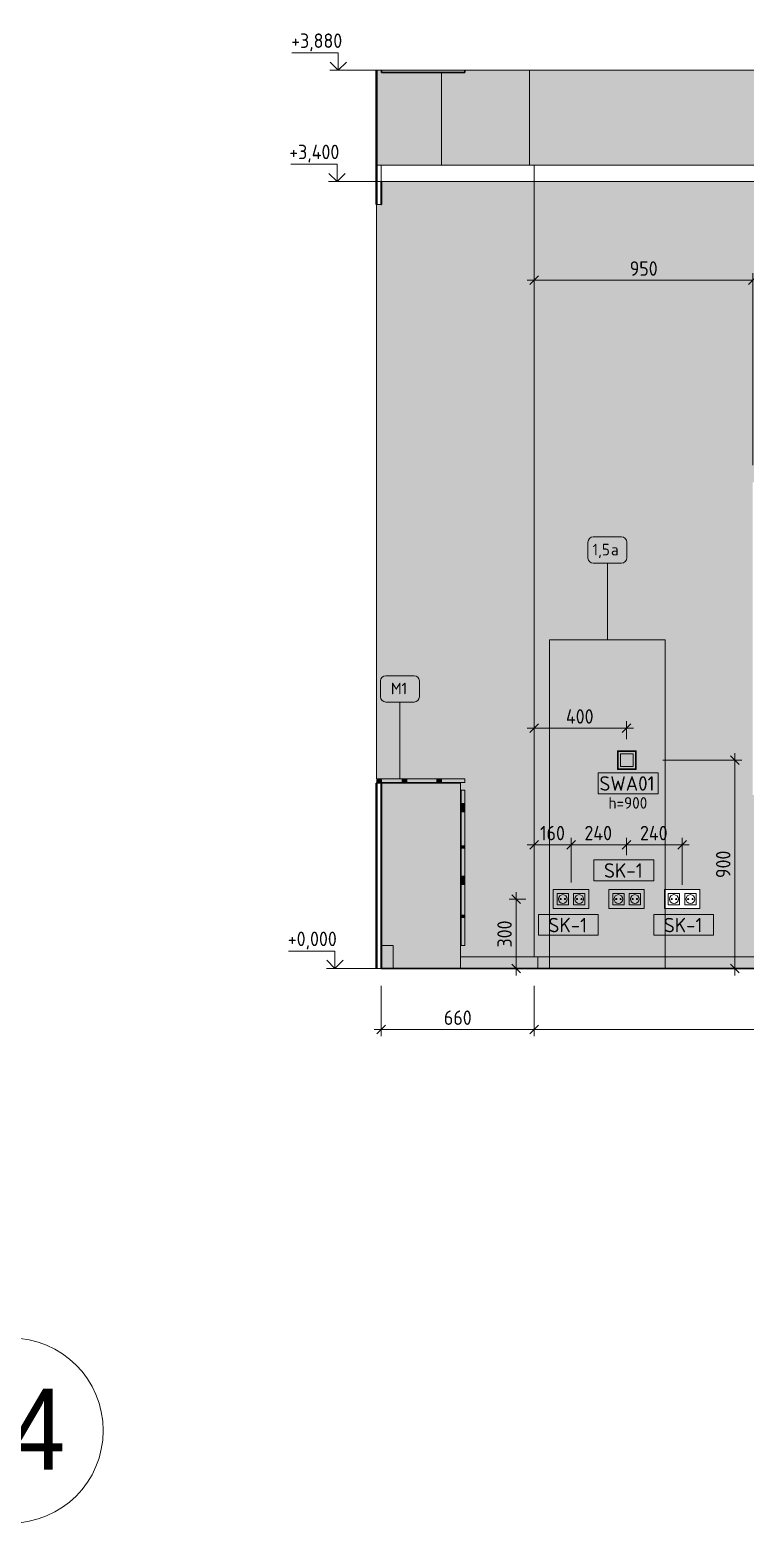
# Model space of a CAD drawing. Header units: millimetres. Extents: x 855 to 56329, y -2396 to 17803.
# Drawn here: x 19005 to 22095, y -2396 to 4055 of the extents above; entities that cross this region are included whole.
import ezdxf

# ---------------------------------------------------------------- set-up
doc = ezdxf.new("R2010")
doc.units = ezdxf.units.MM
for name, color, linetype, lineweight in [('A-ANNO-DIMS', 7, 'Continuous', 9), ('A-ANNO-DIMS-25', 7, 'Continuous', 9), ('A-CLNG', 7, 'Continuous', 9), ('A-FLOR', 7, 'Continuous', 9), ('A-GENM', 7, 'Continuous', 9), ('A-WALL-PATT', 7, 'Continuous', 9), ('E-ELEC-EQPM', 7, 'Continuous', 9), ('E-ELEC-FIXT-IDEN', 7, 'Continuous', 9), ('G-ANNO-DIMS', 7, 'Continuous', 9), ('G-ANNO-DIMS-1', 7, 'Continuous', 20), ('I-FURN-IDEN', 7, 'Continuous', 9), ('I-WALL', 7, 'Continuous', 9), ('S-COLS', 7, 'Continuous', 9), ('Знаки', 7, 'Continuous', 9), ('Знаки-1', 7, 'Continuous', 18), ('Марки для знаков', 7, 'Continuous', 9), ('Оси', 7, 'Continuous', 9), ('Оси-1', 7, 'Continuous', 20), ('Электрические приборы', 7, 'Continuous', 9)]:
    doc.layers.add(name, color=color, linetype=linetype, lineweight=lineweight)
for name, color, linetype, lineweight, true_color in [('A-CLNG-1', 7, 'Continuous', 9, 0x787878), ('A-CLNG-FNSH-1', 7, 'Continuous', 30, 0x3c3c3c), ('A-FLOR-FNSH-1', 7, 'Continuous', 30, 0x3c3c3c), ('A-WALL-4', 7, 'Continuous', 40, 0x3c3c3c), ('A-WALL-FNSH-3', 7, 'Continuous', 30, 0x3c3c3c), ('I-FURN-4', 7, 'Continuous', 9, 0xc0c0c0), ('I-FURN-6', 7, 'Continuous', 9, 0xacacac), ('I-WALL-1', 7, 'Continuous', 9, 0x787878), ('Розетки', 7, 'Continuous', 9, 0xff1e23)]:
    doc.layers.add(name, color=color, linetype=linetype, lineweight=lineweight, true_color=true_color)
doc.layers.add('I-FURN-3', color=7, linetype='Continuous', lineweight=9, true_color=0xfbfbfb, transparency=0.7)
doc.layers.add('I-FURN-5', color=7, linetype='Continuous', lineweight=9, true_color=0x7f7f7f, transparency=0.7)
doc.styles.add('Arial', font='arial.ttf', dxfattribs={"width": 0.9, "height": 350})
doc.styles.add('GOST Common_6', font='GOST_Common.ttf', dxfattribs={"height": 62.5})
doc.styles.add('GOST Common_7', font='GOST_Common.ttf', dxfattribs={"height": 50})
doc.styles.add('ISOCPEUR_2', font='isocpeur.ttf', dxfattribs={"width": 0.9, "height": 62.5})
doc.dimstyles.new('ISO-2_5_0_9К_БОЛЬШОЙ_1', dxfattribs={"dimscale": 304.8, "dimtxt": 62.248823, "dimasz": 0.123031, "dimexe": 0.098425, "dimexo": 0.246063, "dimgap": 0, "dimtad": 1, "dimdec": 0, "dimrnd": 10, "dimzin": 0, "dimdsep": 46, "dimtxsty": 'ISOCPEUR_2', "dimblk1": 'OBLIQUE', "dimblk2": 'OBLIQUE', "dimsah": 1, "dimcen": 0.09, "dimdle": 0.098425, "dimazin": 0, "dimtfac": 1, "dimtdec": 4, "dimtix": 1, "dimtmove": 0, "dimatfit": 3, "dimfxl": 1, "dimtvp": 1, "dimtolj": 1, "dimtzin": 0, "dimarcsym": 2})
pattern_1 = [(45, (25264.867, 0), (-14.25598, 14.25598), []), (45, (25279.124, 0), (-14.25598, 14.25598), [25.202, -5.04, 0.8382, -4.202])]

# ---------------------------------------------------------------- blocks, each defined once
blk = doc.blocks.new('BSC_Колонна _Прямоугольная - 500х500-V18-Развертка 1_11-1')
at = {"layer": 'S-COLS'}
h = blk.add_hatch(color=256, dxfattribs=at)
h.paths.add_polyline_path([(140, -0.1), (140, 0), (120, -0.1)])
h.paths.add_polyline_path([(120, 800), (120, 804), (119.5, 804), (119.5, 800)])
h.paths.add_polyline_path([(120, 820), (120, 3300), (119.5, 3300), (119.5, 820)])
h.paths.add_polyline_path([(120, 3470), (400, 3470), (400, 3870), (141, 3870), (141, 3880), (120, 3880), (120, 3637.9)])
blk.add_line((400, 3470), (400, 3870), dxfattribs=at)
blk = doc.blocks.new('Роз - p220-25282436-Развертка 1_11-1')
at = {"layer": 'Розетки'}
for p, q in [((1140, 324.5), (1189, 324.5)), ((1140, 275.5), (1140, 324.5)), ((1189, 324.5), (1189, 275.5)), ((1189, 275.5), (1140, 275.5))]:
    blk.add_line(p, q, dxfattribs=at)
for centre, radius, start, end in [((1164.5, 300), 19, 0, 180), ((1164.5, 300), 19, 180, 360), ((1155, 300), 2.5, 165, 180), ((1155, 300), 2.5, 180, 0), ((1155, 300), 2.5, 135, 165), ((1155, 300), 2.5, 90, 135), ((1155, 300), 2.5, 75, 90), ((1155, 300), 2.5, 60, 75), ((1155, 300), 2.5, 45, 60), ((1155, 300), 2.5, 0, 45), ((1174, 300), 2.5, 0, 180), ((1174, 300), 2.5, 180, 0)]:
    blk.add_arc(centre, radius, start, end, dxfattribs=at)
blk = doc.blocks.new('Роз - p220-V20-Развертка 1_11-1')
at = {"layer": 'Розетки'}
for p, q in [((1211, 324.5), (1260, 324.5)), ((1211, 275.5), (1211, 324.5)), ((1260, 324.5), (1260, 275.5)), ((1260, 275.5), (1211, 275.5))]:
    blk.add_line(p, q, dxfattribs=at)
for centre, radius, start, end in [((1235.5, 300), 19, 0, 180), ((1235.5, 300), 19, 180, 360), ((1226, 300), 2.5, 0, 180), ((1226, 300), 2.5, 180, 0), ((1245, 300), 2.5, 0, 180), ((1245, 300), 2.5, 180, 0)]:
    blk.add_arc(centre, radius, start, end, dxfattribs=at)
blk = doc.blocks.new('Рамки - Рамка х2-25282439-Развертка 1_11-1')
at = {"layer": 'E-ELEC-EQPM'}
for p, q in [((1123.5, 341), (1276.5, 341)), ((1123.5, 259), (1123.5, 341)), ((1140, 324.5), (1140, 275.5)), ((1189, 324.5), (1140, 324.5)), ((1189, 275.5), (1189, 324.5)), ((1211, 324.5), (1211, 275.5)), ((1260, 324.5), (1211, 324.5)), ((1260, 275.5), (1260, 324.5)), ((1276.5, 341), (1276.5, 259)), ((1276.5, 259), (1123.5, 259)), ((1140, 275.5), (1189, 275.5)), ((1211, 275.5), (1260, 275.5))]:
    blk.add_line(p, q, dxfattribs=at)
blk = doc.blocks.new('Роз - p220-V21-Развертка 1_11-1')
at = {"layer": 'Розетки'}
for p, q in [((1380, 324.5), (1429, 324.5)), ((1380, 275.5), (1380, 324.5)), ((1429, 324.5), (1429, 275.5)), ((1429, 275.5), (1380, 275.5))]:
    blk.add_line(p, q, dxfattribs=at)
for centre, radius, start, end in [((1404.5, 300), 19, 0, 180), ((1404.5, 300), 19, 180, 360), ((1395, 300), 2.5, 360, 180), ((1395, 300), 2.5, 180, 0), ((1414, 300), 2.5, 0, 180), ((1414, 300), 2.5, 180, 0)]:
    blk.add_arc(centre, radius, start, end, dxfattribs=at)
blk = doc.blocks.new('Рамки - Рамка х2-V22-Развертка 1_11-1')
at = {"layer": 'E-ELEC-EQPM'}
for p, q in [((1363.5, 341), (1367, 341)), ((1363.5, 259), (1363.5, 341)), ((1367, 341), (1516.5, 341)), ((1380, 324.5), (1380, 275.5)), ((1429, 324.5), (1380, 324.5)), ((1429, 275.5), (1429, 324.5)), ((1451, 324.5), (1451, 275.5)), ((1500, 324.5), (1451, 324.5)), ((1500, 275.5), (1500, 324.5)), ((1516.5, 341), (1516.5, 259)), ((1367, 259), (1363.5, 259)), ((1516.5, 259), (1367, 259)), ((1380, 275.5), (1429, 275.5)), ((1451, 275.5), (1500, 275.5))]:
    blk.add_line(p, q, dxfattribs=at)
blk = doc.blocks.new('Роз - p220-V23-Развертка 1_11-1')
at = {"layer": 'Розетки'}
for p, q in [((900, 324.5), (949, 324.5)), ((900, 275.5), (900, 324.5)), ((949, 324.5), (949, 275.5)), ((949, 275.5), (900, 275.5))]:
    blk.add_line(p, q, dxfattribs=at)
for centre, radius, start, end in [((924.5, 300), 19, 0, 180), ((924.5, 300), 19, 180, 360), ((915, 300), 2.5, 0, 180), ((915, 300), 2.5, 180, 195), ((915, 300), 2.5, 195, 0), ((934, 300), 2.5, 0, 180), ((934, 300), 2.5, 180, 0)]:
    blk.add_arc(centre, radius, start, end, dxfattribs=at)
blk = doc.blocks.new('Шкаф параметрический - 1_5а-25565868-Развертка 1_11-1')
at = {"layer": 'I-FURN-5'}
h = blk.add_hatch(color=256, dxfattribs=at)
h.paths.add_polyline_path([(867, 50), (1367, 50), (1367, 259), (1363.5, 259), (1363.5, 341), (1367, 341), (1367, 1420), (867, 1420), (867, 120.9)])
h.paths.add_polyline_path([(1211, 259), (1123.5, 259), (1123.5, 341), (1276.5, 341), (1276.5, 259), (1244.8, 259)])
h.paths.add_polyline_path([(889.4, 259), (883.5, 259), (883.5, 341), (1036.5, 341), (1036.5, 259), (900, 259)])
h.paths.add_polyline_path([(1245, 297.5), (1246.3, 297.8), (1247.2, 298.7), (1247.5, 300), (1247.2, 301.2), (1246.3, 302.2), (1244.8, 302.5), (1243.8, 302.2), (1242.8, 301.2), (1242.5, 300), (1242.8, 298.7), (1243.8, 297.8), (1244.8, 297.5)])
h.paths.add_polyline_path([(986, 297.5), (987.3, 297.8), (988.2, 298.7), (988.5, 300), (988.2, 301.2), (987.3, 302.2), (986, 302.5), (984.8, 302.2), (983.8, 301.2), (983.5, 300), (983.8, 298.7), (984.8, 297.8), (985.4, 297.6)])
h.paths.add_polyline_path([(1226, 297.5), (1227.3, 297.8), (1228.2, 298.7), (1228.5, 300), (1228.2, 301.2), (1227.3, 302.2), (1226, 302.5), (1224.8, 302.2), (1223.8, 301.2), (1223.5, 300), (1223.8, 298.7), (1224.8, 297.8), (1225.4, 297.6)])
h.paths.add_polyline_path([(1005, 297.5), (1006.3, 297.8), (1007.2, 298.7), (1007.5, 300), (1007.2, 301.2), (1006.3, 302.2), (1005, 302.5), (1003.8, 302.2), (1002.8, 301.2), (1002.5, 300), (1002.8, 298.7), (1003.8, 297.8), (1004.4, 297.6)])
h.paths.add_polyline_path([(1155, 297.5), (1156.3, 297.8), (1157.2, 298.7), (1157.5, 300), (1157.2, 301.2), (1156.3, 302.2), (1155, 302.5), (1153.8, 302.2), (1152.8, 301.2), (1152.5, 300), (1152.8, 298.7), (1153.8, 297.8), (1154.4, 297.6)])
h.paths.add_polyline_path([(1174, 297.5), (1175.3, 297.8), (1176.2, 298.7), (1176.5, 300), (1176.2, 301.2), (1175.3, 302.2), (1174, 302.5), (1172.8, 302.2), (1171.8, 301.2), (1171.5, 300), (1171.8, 298.7), (1172.8, 297.8), (1173.4, 297.6)])
h.paths.add_polyline_path([(915, 297.5), (916.3, 297.8), (917.2, 298.7), (917.5, 300), (917.2, 301.2), (916.3, 302.2), (915, 302.5), (913.8, 302.2), (912.8, 301.2), (912.5, 300), (912.8, 298.7), (913.8, 297.8), (914.4, 297.6)])
h.paths.add_polyline_path([(934, 297.5), (935.3, 297.8), (936.2, 298.7), (936.5, 300), (936.2, 301.2), (935.3, 302.2), (934, 302.5), (932.8, 302.2), (931.8, 301.2), (931.5, 300), (931.8, 298.7), (932.8, 297.8), (933.4, 297.6)])
h.paths.add_polyline_path([(1160, 859), (1160, 941), (1242, 941), (1242, 859), (1161, 859)])
h.paths.add_polyline_path([(1173, 860), (1241, 860), (1241, 940), (1161, 940), (1161, 860), (1163, 860)])
h.paths.add_polyline_path([(1173, 862), (1163, 862), (1163, 938), (1239, 938), (1239, 862), (1174, 862)])
h.paths.add_polyline_path([(1229, 872), (1229, 928), (1173, 928), (1173, 872), (1228, 872)])
h.paths.add_polyline_path([(1174, 873), (1174, 927), (1228, 927), (1228, 873)])
h = blk.add_hatch(color=256, dxfattribs=at)
h.paths.add_polyline_path([(867, 0), (1367, 0), (1367, 50), (867, 50), (867, 34.1)])
h.paths.add_polyline_path([(1160, 859), (1242, 859), (1242, 941), (1160, 941), (1160, 862)])
h.paths.add_polyline_path([(1241, 860), (1161, 860), (1161, 940), (1241, 940), (1241, 862)])
h.paths.add_polyline_path([(1174, 862), (1239, 862), (1239, 938), (1163, 938), (1163, 862)])
h.paths.add_polyline_path([(1229, 872), (1173, 872), (1173, 928), (1229, 928), (1229, 873)])
h.paths.add_polyline_path([(1228, 873), (1228, 927), (1174, 927), (1174, 873)])
h = blk.add_hatch(color=256, dxfattribs=at)
h.paths.add_polyline_path([(1185.5, 259), (1276.5, 259), (1276.5, 341), (1123.5, 341), (1123.5, 259), (1126.3, 259)])
h.paths.add_polyline_path([(883.5, 259), (1036.5, 259), (1036.5, 341), (883.5, 341), (883.5, 275.5)])
h.paths.add_polyline_path([(1367, 259), (1367, 341), (1363.5, 341), (1363.5, 259)])
h.paths.add_polyline_path([(1245, 297.5), (1243.8, 297.8), (1242.8, 298.7), (1242.5, 300), (1242.8, 301.2), (1243.8, 302.2), (1245, 302.5), (1246.3, 302.2), (1247.2, 301.2), (1247.5, 300), (1247.2, 298.7), (1246.3, 297.8), (1245.6, 297.6)])
h.paths.add_polyline_path([(1005, 297.5), (1003.8, 297.8), (1002.8, 298.7), (1002.5, 300), (1002.8, 301.2), (1003.8, 302.2), (1005, 302.5), (1006.3, 302.2), (1007.2, 301.2), (1007.5, 300), (1007.2, 298.7), (1006.3, 297.8), (1005.6, 297.6)])
h.paths.add_polyline_path([(1226, 297.5), (1224.8, 297.8), (1223.8, 298.7), (1223.5, 300), (1223.8, 301.2), (1224.8, 302.2), (1226, 302.5), (1227.3, 302.2), (1228.2, 301.2), (1228.5, 300), (1228.2, 298.7), (1227.3, 297.8), (1226.6, 297.6)])
h.paths.add_polyline_path([(986, 297.5), (984.8, 297.8), (983.8, 298.7), (983.5, 300), (983.8, 301.2), (984.8, 302.2), (986, 302.5), (987.3, 302.2), (988.2, 301.2), (988.5, 300), (988.2, 298.7), (987.3, 297.8), (986.6, 297.6)])
h.paths.add_polyline_path([(1174, 297.5), (1172.8, 297.8), (1171.8, 298.7), (1171.5, 300), (1171.8, 301.2), (1172.8, 302.2), (1174, 302.5), (1175.3, 302.2), (1176.2, 301.2), (1176.5, 300), (1176.2, 298.7), (1175.3, 297.8), (1174.6, 297.6)])
h.paths.add_polyline_path([(1155, 297.5), (1153.8, 297.8), (1152.8, 298.7), (1152.5, 300), (1152.8, 301.2), (1153.8, 302.2), (1155, 302.5), (1156.3, 302.2), (1157.2, 301.2), (1157.5, 300), (1157.2, 298.7), (1156.3, 297.8), (1155.6, 297.6)])
h.paths.add_polyline_path([(934, 297.5), (932.8, 297.8), (931.8, 298.7), (931.5, 300), (931.8, 301.2), (932.8, 302.2), (934, 302.5), (935.3, 302.2), (936.2, 301.2), (936.5, 300), (936.2, 298.7), (935.3, 297.8), (934.6, 297.6)])
h.paths.add_polyline_path([(915, 297.5), (913.8, 297.8), (912.8, 298.7), (912.5, 300), (912.8, 301.2), (913.8, 302.2), (915, 302.5), (916.3, 302.2), (917.2, 301.2), (917.5, 300), (917.2, 298.7), (916.3, 297.8), (915.6, 297.6)])
at = {"layer": 'I-FURN-4'}
for p, q in [((867, 1420), (1367, 1420)), ((867, 1420), (867, 0)), ((1367, 0), (1367, 1420))]:
    blk.add_line(p, q, dxfattribs=at)
at = {"layer": 'I-FURN-6'}
for p, q in [((1364.5, 1420), (867, 1420)), ((1367, 1420), (869.5, 1420))]:
    blk.add_line(p, q, dxfattribs=at)
blk = doc.blocks.new('Плинтус - Плинтус темный _ст_школа_-32860220-Развертка 1_11-1')
at = {"layer": 'A-GENM'}
h = blk.add_hatch(color=256, dxfattribs=at)
h.paths.add_polyline_path([(5864.1, 0), (5879, 0), (5879, 50), (5417, 50), (5417, 0), (5834.5, 0)])
h.paths.add_polyline_path([(830.2, 0), (867, 0), (867, 50), (816, 50), (816, 0)])
h.paths.add_polyline_path([(1367, 0), (1367, 0), (1367, 50)])
for p, q in [((816, 50), (867, 50)), ((867, 50), (1367, 50)), ((1367, 50), (5417, 50)), ((5417, 50), (5879, 50)), ((5879, 50), (7364, 50)), ((867, 0), (830.2, 0)), ((1304, 0), (867, 0)), ((1367, 0), (1304, 0)), ((5417, 0), (1367, 0)), ((5420, 0), (5417, 0)), ((5879, 0), (5864.1, 0)), ((7364, 0), (5879, 0))]:
    blk.add_line(p, q, dxfattribs=at)
blk = doc.blocks.new('Switch1 - Svitch х1-27745830-Развертка 1_11-1')
at = {"layer": 'Электрические приборы'}
for p, q in [((1160, 941), (1160, 859)), ((1242, 941), (1160, 941)), ((1161, 940), (1241, 940)), ((1161, 860), (1161, 940)), ((1163, 938), (1163, 862)), ((1239, 938), (1163, 938)), ((1173, 928), (1229, 928)), ((1173, 872), (1173, 928)), ((1174, 927), (1174, 873)), ((1228, 927), (1174, 927)), ((1228, 873), (1228, 927)), ((1229, 928), (1229, 872)), ((1239, 862), (1239, 938)), ((1241, 940), (1241, 860)), ((1242, 859), (1242, 941)), ((1160, 859), (1242, 859)), ((1241, 860), (1161, 860)), ((1163, 862), (1239, 862)), ((1229, 872), (1173, 872)), ((1174, 873), (1228, 873))]:
    blk.add_line(p, q, dxfattribs=at)
blk = doc.blocks.new('Плинтус - Плинтус темный _ст_школа_-32860230-Развертка 1_11-1')
at = {"layer": 'A-GENM'}
blk.add_hatch(color=256, dxfattribs=at).paths.add_polyline_path([(593.3, 0), (816, 0), (816, 50), (482.2, 50), (482.2, 0)])
for p in [(482.2, 50), (816, 0)]:
    blk.add_line(p, (816, 50), dxfattribs=at)
blk = doc.blocks.new('Зашивка радиатора_ с перфорацией М1 - Зашивка радиатора_ с перфорацией М1-30929141-Развертка 1_11-1')
at = {"layer": 'Знаки'}
for points in [[(140, 804), (141, 804), (140.8, 820), (119.5, 820), (119.5, 804), (136.7, 804)], [(233.6, 804), (240.6, 804), (240.6, 820), (231, 820), (231, 804), (232, 804)], [(240.6, 804), (250.3, 804), (250.3, 820), (240.6, 820), (240.6, 818.2)], [(381, 804), (390.6, 804), (390.6, 820), (381, 820), (381, 818.2)], [(400.3, 804), (400.3, 804), (400.3, 820), (390.6, 820), (390.6, 804), (400, 804)], [(500.9, 695), (500.9, 713), (484.9, 713), (484.9, 695)], [(500.9, 677), (500.9, 695), (484.9, 695), (484.9, 677)], [(500.9, 525), (500.9, 529.9), (484.9, 529.9), (484.9, 525)], [(500.9, 520.1), (500.9, 525), (484.9, 525), (484.9, 520.1)], [(500.9, 380.7), (500.9, 398.7), (484.9, 398.7), (484.9, 380.7), (485.9, 380.7)], [(500.8, 362.7), (500.9, 362.7), (500.9, 380.7), (484.9, 380.7), (484.9, 362.7)], [(500.9, 225), (500.9, 229.9), (484.9, 229.9), (484.9, 225)], [(484.9, 220.1), (500.9, 220.1), (500.9, 225), (484.9, 225), (484.9, 222.5)]]:
    blk.add_hatch(color=256, dxfattribs=at).paths.add_polyline_path(points)
h = blk.add_hatch(color=256, dxfattribs=at)
h.paths.add_polyline_path([(482.2, 804), (500.9, 804), (500.9, 820), (400.3, 820), (400.3, 804), (474.9, 804)])
h.paths.add_polyline_path([(141, 804), (231, 804), (231, 820), (141, 820), (141, 816.8)])
h.paths.add_polyline_path([(250.3, 804), (381, 804), (381, 820), (250.3, 820), (250.3, 818.2)])
h = blk.add_hatch(color=256, dxfattribs=at)
h.paths.add_polyline_path([(500.9, 100), (500.9, 220.1), (484.9, 220.1), (484.9, 100)])
h.paths.add_polyline_path([(500.9, 229.9), (500.8, 362.7), (484.9, 362.7), (484.9, 229.9)])
h.paths.add_polyline_path([(484.9, 398.7), (500.9, 398.7), (500.9, 520.1), (484.9, 520.1), (484.9, 424.1)])
h.paths.add_polyline_path([(500.9, 529.9), (500.9, 677), (484.9, 677), (484.9, 529.9)])
h.paths.add_polyline_path([(484.9, 713), (500.9, 713), (500.9, 770), (484.9, 770), (484.9, 727.3)])
for p, q in [((231, 820), (240.6, 820)), ((240.6, 804), (231, 804)), ((240.6, 820), (250.3, 820)), ((250.3, 804), (240.6, 804)), ((381, 820), (390.6, 820)), ((390.6, 804), (381, 804)), ((390.6, 820), (400.3, 820)), ((400.3, 804), (390.6, 804)), ((484.9, 695), (484.9, 713)), ((500.9, 713), (500.9, 695)), ((484.9, 677), (484.9, 695)), ((500.9, 695), (500.9, 677)), ((484.9, 525), (484.9, 529.9)), ((484.9, 520.1), (484.9, 525)), ((500.9, 529.9), (500.9, 525)), ((500.9, 525), (500.9, 520.1)), ((484.9, 380.7), (484.9, 398.7)), ((500.9, 398.7), (500.9, 380.7)), ((484.9, 362.7), (484.9, 380.7)), ((500.9, 380.7), (500.9, 362.7)), ((484.9, 225), (484.9, 229.9)), ((484.9, 220.1), (484.9, 225)), ((500.9, 229.9), (500.9, 225)), ((500.9, 225), (500.9, 220.1))]:
    blk.add_line(p, q, dxfattribs=at)
at = {"layer": 'Знаки-1'}
for p, q in [((141, 820), (119.5, 820)), ((119.5, 804), (141, 804)), ((141, 804), (141, 820)), ((231, 820), (141, 820)), ((141, 820), (141, 804)), ((141, 804), (231, 804)), ((231, 804), (231, 820)), ((381, 820), (250.3, 820)), ((250.3, 820), (250.3, 804)), ((250.3, 804), (381, 804)), ((381, 804), (381, 820)), ((500.9, 820), (400.3, 820)), ((400.3, 820), (400.3, 804)), ((400.3, 804), (500.9, 804)), ((500.9, 804), (500.9, 820)), ((500.9, 770), (484.9, 770)), ((484.9, 770), (484.9, 713)), ((484.9, 713), (500.9, 713)), ((500.9, 713), (500.9, 770)), ((500.9, 677), (484.9, 677)), ((484.9, 677), (484.9, 529.9)), ((500.9, 529.9), (500.9, 677)), ((484.9, 529.9), (500.9, 529.9)), ((500.9, 520.1), (484.9, 520.1)), ((484.9, 520.1), (484.9, 398.7)), ((500.9, 398.7), (500.9, 520.1)), ((484.9, 398.7), (500.9, 398.7)), ((500.9, 362.7), (484.9, 362.7)), ((484.9, 362.7), (484.9, 229.9)), ((500.9, 229.9), (500.9, 362.7)), ((484.9, 229.9), (500.9, 229.9)), ((500.9, 220.1), (484.9, 220.1)), ((484.9, 220.1), (484.9, 100)), ((500.9, 100), (500.9, 220.1)), ((484.9, 100), (500.9, 100))]:
    blk.add_line(p, q, dxfattribs=at)
blk = doc.blocks.new('Зашивка_ торцевая панель - Зашивка_ торцевая панель-31043143-Развертка 1_11-1')
at = {"layer": 'Знаки'}
blk.add_hatch(color=256, dxfattribs=at).paths.add_polyline_path([(192.2, 0), (482.2, 0), (482.2, 800), (142.2, 800), (142.2, 100), (192.2, 100)])
for p, q in [((482.2, 800), (142.2, 800)), ((142.2, 800), (142.2, 100)), ((482.2, 750), (482.2, 800)), ((482.2, 130), (482.2, 750)), ((482.2, 0), (482.2, 130)), ((142.2, 100), (192.2, 100)), ((192.2, 100), (192.2, 0))]:
    blk.add_line(p, q, dxfattribs=at)
blk = doc.blocks.new('Ось сетки - D8-29747960-План разверток пом_ 1_11_ Этаж 1')
at = {"layer": 'Оси-1'}
for start, end in [(360, 180), (180, 360)]:
    blk.add_arc((0, 0), 4, start, end, dxfattribs=at)
blk = doc.blocks.new('Высотные отметки - Стрелка_Верх-17668718-Развертка 1_11-1')
at = {"layer": 'G-ANNO-DIMS'}
for p, q in [((-45.4, 3955), (-245.4, 3955)), ((-45.4, 3880), (-45.4, 3955)), ((-7.5, 3880), (-82.5, 3880))]:
    blk.add_line(p, q, dxfattribs=at)
at = {"layer": 'G-ANNO-DIMS-1'}
for q in [(-80.7, 3915.4), (-10, 3915.4)]:
    blk.add_line((-45.4, 3880), q, dxfattribs=at)
blk = doc.blocks.new('М_силовых электроприборов_РАЗВЕРТКИ - Типоразмер_примечание-27444908-Развертка 1_11-1')
at = {"layer": 'E-ELEC-FIXT-IDEN'}
for p, q in [((4521.2, 2245.7), (4262.9, 2245.7)), ((4262.9, 2245.7), (4262.9, 2155.7)), ((4521.2, 2155.7), (4521.2, 2245.7)), ((4262.9, 2155.7), (4521.2, 2155.7))]:
    blk.add_line(p, q, dxfattribs=at)
blk = doc.blocks.new('DIMBLOCK14-Развертка 1_11-1')
at = {"layer": 'A-ANNO-DIMS-25'}
for p, q in [((21152.9, 1038.6), (21612.9, 1038.6)), ((21182.9, 990.1), (21182.9, 1068.6)), ((21182.9, 1038.6), (21182.9, 990.1)), ((21582.9, 990.1), (21582.9, 1068.6)), ((21582.9, 1038.6), (21582.9, 990.1))]:
    blk.add_line(p, q, dxfattribs=at)
at = {"layer": 'A-ANNO-DIMS-25', "lineweight": 20}
for p, q in [((21182.9, 1038.6), (21164.2, 1019.8)), ((21182.9, 1038.6), (21201.7, 1057.3)), ((21582.9, 1038.6), (21564.2, 1019.8)), ((21582.9, 1038.6), (21601.7, 1057.3))]:
    blk.add_line(p, q, dxfattribs=at)
at = {"layer": 'A-ANNO-DIMS-25', "color": 0, "insert": (21320.7, 1120.2), "char_height": 62.5, "width": 149.397, "attachment_point": 1, "line_spacing_factor": 1.149209, "style": 'ISOCPEUR_2'}
blk.add_mtext('400', dxfattribs=at)
blk = doc.blocks.new('_Oblique')
at = {"color": 0, "linetype": 'ByBlock', "lineweight": -2}
blk.add_line((-0.5, -0.5), (0.5, 0.5), dxfattribs=at)
blk = doc.blocks.new('DIMBLOCK15-Развертка 1_11-1')
at = {"layer": 'A-ANNO-DIMS-25', "lineweight": 20}
for p, q in [((22050.5, 900), (22031.8, 918.7)), ((22050.5, 900), (22069.3, 881.2)), ((22050.5, 0), (22031.8, 18.8)), ((22050.5, 0), (22069.3, -18.8))]:
    blk.add_line(p, q, dxfattribs=at)
at = {"layer": 'A-ANNO-DIMS-25'}
for p, q in [((22050.5, 930), (22050.5, -30)), ((21738.9, 900), (22080.5, 900)), ((22050.5, 900), (21738.9, 900)), ((22002, 0), (22080.5, 0)), ((22050.5, 0), (22002, 0))]:
    blk.add_line(p, q, dxfattribs=at)
at = {"layer": 'A-ANNO-DIMS-25', "color": 0, "insert": (21968.9, 390.7), "char_height": 62.5, "width": 142.215, "attachment_point": 1, "rotation": 90, "line_spacing_factor": 1.149209, "style": 'ISOCPEUR_2'}
blk.add_mtext('900', dxfattribs=at)
blk = doc.blocks.new('DIMBLOCK16-Развертка 1_11-1')
at = {"layer": 'A-ANNO-DIMS-25'}
for p, q in [((21106.1, 330), (21106.1, -30)), ((21147.9, 300), (21076.1, 300)), ((21106.1, 300), (21147.9, 300)), ((21057.6, 0), (21136.1, 0)), ((21106.1, 0), (21057.6, 0))]:
    blk.add_line(p, q, dxfattribs=at)
at = {"layer": 'A-ANNO-DIMS-25', "lineweight": 20}
for p, q in [((21106.1, 300), (21087.3, 318.8)), ((21106.1, 300), (21124.8, 281.3)), ((21106.1, 0), (21087.3, 18.8)), ((21106.1, 0), (21124.8, -18.8))]:
    blk.add_line(p, q, dxfattribs=at)
at = {"layer": 'A-ANNO-DIMS-25', "color": 0, "insert": (21024.4, 90.7), "char_height": 62.5, "width": 142.215, "attachment_point": 1, "rotation": 90, "line_spacing_factor": 1.149209, "style": 'ISOCPEUR_2'}
blk.add_mtext('300', dxfattribs=at)
blk = doc.blocks.new('DIMBLOCK17-Развертка 1_11-1')
at = {"layer": 'A-ANNO-DIMS-25'}
for p, q in [((21152.9, 534.7), (21342.9, 534.7)), ((21182.9, 486.2), (21182.9, 564.7)), ((21182.9, 534.7), (21182.9, 486.2)), ((21342.9, 371.8), (21342.9, 564.7)), ((21342.9, 534.7), (21342.9, 371.8))]:
    blk.add_line(p, q, dxfattribs=at)
at = {"layer": 'A-ANNO-DIMS-25', "lineweight": 20}
for p, q in [((21182.9, 534.7), (21164.2, 515.9)), ((21182.9, 534.7), (21201.7, 553.4)), ((21342.9, 534.7), (21324.2, 515.9)), ((21342.9, 534.7), (21361.7, 553.4))]:
    blk.add_line(p, q, dxfattribs=at)
at = {"layer": 'A-ANNO-DIMS-25', "color": 0, "insert": (21209, 616.3), "char_height": 62.5, "width": 129.286, "attachment_point": 1, "line_spacing_factor": 1.149209, "style": 'ISOCPEUR_2'}
blk.add_mtext('160', dxfattribs=at)
blk = doc.blocks.new('DIMBLOCK18-Развертка 1_11-1')
at = {"layer": 'A-ANNO-DIMS-25', "lineweight": 20}
for p, q in [((21342.9, 534.7), (21324.2, 515.9)), ((21342.9, 534.7), (21361.7, 553.4)), ((21582.9, 534.7), (21564.2, 515.9)), ((21582.9, 534.7), (21601.7, 553.4))]:
    blk.add_line(p, q, dxfattribs=at)
at = {"layer": 'A-ANNO-DIMS-25'}
for p, q in [((21342.9, 371.8), (21342.9, 564.7)), ((21342.9, 534.7), (21582.9, 534.7)), ((21342.9, 534.7), (21342.9, 371.8)), ((21582.9, 488.9), (21582.9, 564.7)), ((21582.9, 534.7), (21582.9, 488.9))]:
    blk.add_line(p, q, dxfattribs=at)
at = {"layer": 'A-ANNO-DIMS-25', "color": 0, "insert": (21400.7, 616.3), "char_height": 62.5, "width": 149.397, "attachment_point": 1, "line_spacing_factor": 1.149209, "style": 'ISOCPEUR_2'}
blk.add_mtext('240', dxfattribs=at)
blk = doc.blocks.new('DIMBLOCK19-Развертка 1_11-1')
at = {"layer": 'A-ANNO-DIMS-25', "lineweight": 20}
for p, q in [((21582.9, 534.7), (21564.2, 515.9)), ((21582.9, 534.7), (21601.7, 553.4)), ((21822.9, 534.7), (21804.2, 515.9)), ((21822.9, 534.7), (21841.7, 553.4))]:
    blk.add_line(p, q, dxfattribs=at)
at = {"layer": 'A-ANNO-DIMS-25'}
for p, q in [((21582.9, 488.9), (21582.9, 564.7)), ((21582.9, 534.7), (21852.9, 534.7)), ((21582.9, 534.7), (21582.9, 488.9)), ((21822.9, 361.5), (21822.9, 564.7)), ((21822.9, 534.7), (21822.9, 361.5))]:
    blk.add_line(p, q, dxfattribs=at)
at = {"layer": 'A-ANNO-DIMS-25', "color": 0, "insert": (21640.7, 616.3), "char_height": 62.5, "width": 149.397, "attachment_point": 1, "line_spacing_factor": 1.149209, "style": 'ISOCPEUR_2'}
blk.add_mtext('240', dxfattribs=at)
blk = doc.blocks.new('DIMBLOCK20-Развертка 1_11-1')
at = {"layer": 'A-ANNO-DIMS-25'}
for p, q in [((20522.9, -75), (20522.9, -292.8)), ((20522.9, -262.8), (20522.9, -75.1)), ((21182.9, -75), (21182.9, -292.8)), ((21182.9, -262.8), (21182.9, -75.1)), ((20492.9, -262.8), (21182.9, -262.8))]:
    blk.add_line(p, q, dxfattribs=at)
at = {"layer": 'A-ANNO-DIMS-25', "lineweight": 20}
for p, q in [((20522.9, -262.8), (20541.7, -244.1)), ((21182.9, -262.8), (21201.7, -244.1)), ((20522.9, -262.8), (20504.2, -281.6)), ((21182.9, -262.8), (21164.2, -281.6))]:
    blk.add_line(p, q, dxfattribs=at)
at = {"layer": 'A-ANNO-DIMS-25', "color": 0, "insert": (20793.7, -181.2), "char_height": 62.5, "width": 142.215, "attachment_point": 1, "line_spacing_factor": 1.149209, "style": 'ISOCPEUR_2'}
blk.add_mtext('660', dxfattribs=at)
blk = doc.blocks.new('DIMBLOCK21-Развертка 1_11-1')
at = {"layer": 'A-ANNO-DIMS-25'}
for p, q in [((21182.9, -75), (21182.9, -292.8)), ((21182.9, -262.8), (21182.9, -75.1)), ((27762.9, -75), (27762.9, -292.8)), ((27762.9, -262.8), (27762.9, -75.1)), ((21182.9, -262.8), (27762.9, -262.8))]:
    blk.add_line(p, q, dxfattribs=at)
at = {"layer": 'A-ANNO-DIMS-25', "lineweight": 20}
for p, q in [((21182.9, -262.8), (21201.7, -244.1)), ((27762.9, -262.8), (27781.7, -244.1)), ((21182.9, -262.8), (21164.2, -281.6)), ((27762.9, -262.8), (27744.2, -281.6))]:
    blk.add_line(p, q, dxfattribs=at)
at = {"layer": 'A-ANNO-DIMS-25', "color": 0, "insert": (24393.9, -181.2), "char_height": 62.5, "width": 189.619, "attachment_point": 1, "line_spacing_factor": 1.149209, "style": 'ISOCPEUR_2'}
blk.add_mtext('6580', dxfattribs=at)
blk = doc.blocks.new('DIMBLOCK23-Развертка 1_11-1')
at = {"layer": 'A-ANNO-DIMS-25'}
for p, q in [((21152.9, 2973.3), (22127.9, 2973.3)), ((21182.9, 2924.8), (21182.9, 3003.3)), ((21182.9, 2973.3), (21182.9, 2924.8)), ((22127.9, 2175), (22127.9, 3003.3)), ((22127.9, 2973.3), (22127.9, 2175))]:
    blk.add_line(p, q, dxfattribs=at)
at = {"layer": 'A-ANNO-DIMS-25', "lineweight": 20}
for p, q in [((21182.9, 2973.3), (21164.2, 2954.6)), ((21182.9, 2973.3), (21201.7, 2992.1)), ((22127.9, 2973.3), (22109.2, 2954.6)), ((22127.9, 2973.3), (22146.7, 2992.1))]:
    blk.add_line(p, q, dxfattribs=at)
at = {"layer": 'A-ANNO-DIMS-25', "color": 0, "insert": (21596.2, 3055), "char_height": 62.5, "width": 142.215, "attachment_point": 1, "line_spacing_factor": 1.149209, "style": 'ISOCPEUR_2'}
blk.add_mtext('950', dxfattribs=at)
blk = doc.blocks.new('Марка_Мебель - В прямоуг_Balcon_Марка-25523697-Развертка 1_11-1')
at = {"layer": 'I-FURN-IDEN'}
for p, q in [((1854, 1969.1), (1854, 1900.1)), ((1876.5, 1991.6), (1999.3, 1991.6)), ((2021.8, 1969.1), (2021.8, 1900.3)), ((1876.4, 1877.8), (1999.3, 1877.8))]:
    blk.add_line(p, q, dxfattribs=at)
for centre, radius, start, end in [((1876.5, 1969.1), 22.5, 90, 180), ((1999.3, 1969.1), 22.5, 0, 90), ((1876.4, 1900.1), 22.3, 180, 270), ((1999.3, 1900.3), 22.5, 270, 0)]:
    blk.add_arc(centre, radius, start, end, dxfattribs=at)
blk = doc.blocks.new('Марка_Знаки - В прямоуг_Наименование краткое-30718135-Развертка 1_11-1')
at = {"layer": 'Марки для знаков'}
for p, q in [((137.1, 1242.3), (137.1, 1173.3)), ((159.6, 1264.8), (282.3, 1264.8)), ((304.8, 1242.3), (304.8, 1173.5)), ((159.4, 1151), (282.3, 1151))]:
    blk.add_line(p, q, dxfattribs=at)
for centre, radius, start, end in [((159.6, 1242.3), 22.5, 90, 180), ((282.3, 1242.3), 22.5, 0, 90), ((159.4, 1173.3), 22.3, 180, 270), ((282.3, 1173.5), 22.5, 270, 0)]:
    blk.add_arc(centre, radius, start, end, dxfattribs=at)

msp = doc.modelspace()

# ---------------------------------------------------------------- hatches: boundary and pattern name
at = {"layer": 'A-CLNG-1'}
msp.add_hatch(color=256, dxfattribs=at).paths.add_polyline_path([(20883.9, 3870), (20883.9, 3880), (20523.9, 3880), (20523.9, 3870), (20782.9, 3870)])
at = {"layer": 'A-WALL-PATT'}
h = msp.add_hatch(color=256, dxfattribs=at)
h.paths.add_polyline_path([(20575.1, 0), (20575.1, 100), (20525.1, 100), (20525.1, 800), (20865.1, 800), (20865.1, 50), (21182.9, 50), (21182.9, 3399.6), (20523.9, 3399.6), (20523.9, 3300), (20522.9, 3300), (20522.9, 820), (20883.8, 820), (20883.8, 804), (20522.9, 804), (20522.9, 800), (20523.9, 800), (20523.9, 0), (20525.1, 0)])
h.paths.add_polyline_path([(20883.8, 100), (20867.8, 100), (20867.8, 770), (20883.8, 770), (20883.8, 120.9)])
msp.add_hatch(color=256, dxfattribs=at).paths.add_polyline_path([(21183.9, 50), (21183.9, 3400), (21182.9, 3400), (21182.9, 50), (21183.9, 50)])
h = msp.add_hatch(color=256, dxfattribs=at)
h.paths.add_polyline_path([(21183.9, 50), (21249.9, 50), (21249.9, 1420), (21749.9, 1420), (21749.9, 341), (21899.4, 341), (21899.4, 259), (21749.9, 259), (21749.9, 50), (26261.9, 50), (26261.9, 750), (27761.9, 750), (27761.9, 3400), (21183.9, 3400), (21183.9, 60.3)])
h.paths.add_polyline_path([(21867.9, 297.5), (21869.2, 297.8), (21870.1, 298.7), (21870.4, 300), (21870.1, 301.2), (21869.2, 302.2), (21867.9, 302.5), (21866.7, 302.2), (21865.7, 301.2), (21865.4, 300), (21865.7, 298.7), (21866.7, 297.8), (21867.3, 297.6)])
h.paths.add_polyline_path([(21848.9, 297.5), (21850.2, 297.8), (21851.1, 298.7), (21851.4, 300), (21851.1, 301.2), (21850.2, 302.2), (21848.9, 302.5), (21847.7, 302.2), (21846.7, 301.2), (21846.4, 300), (21846.7, 298.7), (21847.7, 297.8), (21848.3, 297.6)])
h.paths.add_polyline_path([(21796.9, 297.5), (21798.2, 297.8), (21799.1, 298.7), (21799.4, 300), (21799.1, 301.2), (21798.2, 302.2), (21796.9, 302.5), (21795.7, 302.2), (21794.7, 301.2), (21794.4, 300), (21794.7, 298.7), (21795.7, 297.8), (21796.3, 297.6)])
h.paths.add_polyline_path([(21777.9, 297.5), (21779.2, 297.8), (21780.1, 298.7), (21780.4, 300), (21780.1, 301.2), (21779.2, 302.2), (21777.9, 302.5), (21776.7, 302.2), (21775.7, 301.2), (21775.4, 300), (21775.7, 298.7), (21776.7, 297.8), (21777.3, 297.6)])
h.paths.add_polyline_path([(23937.4, 750), (22127.9, 750), (22127.9, 2100), (26177.9, 2100), (26177.9, 750), (23967, 750)])
h.paths.add_polyline_path([(24923, 2159), (24921.9, 2159), (24921.9, 2241), (25003.9, 2241), (25003.9, 2159), (24938.4, 2159)])
h.paths.add_polyline_path([(24972.4, 2197.5), (24973.8, 2197.9), (24974.6, 2198.7), (24974.9, 2200), (24974.6, 2201.2), (24973.7, 2202.2), (24972.4, 2202.5), (24971.2, 2202.2), (24970.2, 2201.2), (24969.9, 2200), (24970.2, 2198.7), (24971.2, 2197.8), (24971.8, 2197.6)])
h.paths.add_polyline_path([(24953.4, 2197.5), (24954.7, 2197.8), (24955.6, 2198.7), (24955.9, 2200), (24955.6, 2201.2), (24954.7, 2202.2), (24953.4, 2202.5), (24952.2, 2202.2), (24951.2, 2201.2), (24950.9, 2200), (24951.2, 2198.7), (24952.2, 2197.8), (24952.8, 2197.6)])
h.paths.add_polyline_path([(24002.9, 2200), (24002.9, 2400), (24302.9, 2400), (24302.9, 2200), (24292.7, 2200)])
h = msp.add_hatch(color=256, dxfattribs=at)
h.paths.add_polyline_path([(20502.9, 800), (20522.9, 800), (20522.9, 804), (20502.9, 804)])
h.paths.add_polyline_path([(20522.9, 820), (20522.9, 3300), (20502.9, 3300), (20502.9, 820), (20506.4, 820)])
at = {"layer": 'I-FURN-3'}
msp.add_hatch(color=256, dxfattribs=at).paths.add_polyline_path([(21749.9, 0), (25799.9, 0), (25799.9, 50), (21749.9, 50)])
at = {"layer": 'I-WALL'}
for points in [[(20976.2, 3470), (21087.9, 3470), (21087.9, 3880), (20883.9, 3880), (20883.9, 3870), (20782.9, 3870), (20782.9, 3470)], [(21162.9, 3470), (21162.9, 3880), (21087.9, 3880), (21087.9, 3470)], [(21162.9, 3470), (27782.9, 3470), (27782.9, 3880), (21162.9, 3880)]]:
    msp.add_hatch(color=256, dxfattribs=at).paths.add_polyline_path(points)
at = {"layer": 'I-WALL-1'}
h = msp.add_hatch(dxfattribs=at)
h.set_pattern_fill('FP_10', color=256, style=0, pattern_type=2)
h.set_pattern_definition(pattern_1)
h.paths.add_polyline_path([(20502.9, 3300), (20502.9, 3880), (20502.4, 3880), (20502.4, 3300)])
h = msp.add_hatch(dxfattribs=at)
h.set_pattern_fill('FP_10', color=256, style=0, pattern_type=2)
h.set_pattern_definition(pattern_1)
h.paths.add_polyline_path([(20502.4, -0.4), (20502.9, -0.1), (20502.9, 800), (20502.4, 800), (20502.4, -0.1)])

# ---------------------------------------------------------------- linework, layer by layer
at = {"layer": 'A-CLNG'}
msp.add_line((28061.9, 3400), (20883.9, 3400), dxfattribs=at)
at = {"layer": 'A-CLNG-FNSH-1'}
for p, q in [((20523.9, 3880.4), (20523.9, 3870)), ((20883.9, 3870), (20883.9, 3880.4)), ((20523.9, 3870), (20883.9, 3870))]:
    msp.add_line(p, q, dxfattribs=at)
at = {"layer": 'A-FLOR'}
for p, q in [((20502.9, 3880), (28082.9, 3880)), ((28082.9, -0.1), (20502.9, -0.1)), ((20502.9, -0.1), (20502.9, -0.4))]:
    msp.add_line(p, q, dxfattribs=at)
at = {"layer": 'A-FLOR-FNSH-1'}
for p, q in [((20522.9, 0), (20522.9, -0.4)), ((28061.9, 0), (20523.9, 0))]:
    msp.add_line(p, q, dxfattribs=at)
at = {"layer": 'A-WALL-4'}
for p, q in [((20502.9, 3880), (20502.4, 3880)), ((20502.9, 3300), (20502.9, 3880)), ((20502.4, 3300), (20502.9, 3300)), ((20502.9, 800), (20502.4, 800)), ((20502.9, -0.4), (20502.9, 800))]:
    msp.add_line(p, q, dxfattribs=at)
at = {"layer": 'A-WALL-FNSH-3'}
for p, q in [((20522.9, 3400), (20522.9, 3300)), ((20523.9, 3400), (20522.9, 3400)), ((20523.9, 3300), (20523.9, 3400)), ((20522.9, 3300), (20523.9, 3300)), ((20522.9, 800), (20522.9, 0)), ((20523.9, 800), (20522.9, 800)), ((20523.9, 0), (20523.9, 800)), ((20522.9, 0), (20523.9, 0))]:
    msp.add_line(p, q, dxfattribs=at)
at = {"layer": 'G-ANNO-DIMS'}
for p, q in [((21279.3, 3880), (20337.6, 3880)), ((20623.8, 3399.6), (20332.1, 3399.6)), ((20680.4, 0), (20323, 0))]:
    msp.add_line(p, q, dxfattribs=at)
at = {"layer": 'I-FURN-4'}
msp.add_line((21749.9, 50), (25799.9, 50), dxfattribs=at)
at = {"layer": 'I-FURN-6'}
for p, q in [((21749.9, 0), (21749.9, 50)), ((21805.3, 0), (21749.9, 0))]:
    msp.add_line(p, q, dxfattribs=at)
at = {"layer": 'I-FURN-IDEN'}
msp.add_line((21499.9, 1420), (21499.9, 1751), dxfattribs=at)
at = {"layer": 'I-WALL'}
for p, q in [((21162.9, 3880), (21162.9, 3470)), ((20782.9, 3870), (20782.9, 3470)), ((28062.9, 3470), (20502.9, 3470)), ((20502.9, 820), (20502.9, 3470)), ((20522.9, 3400), (20522.9, 3470)), ((21182.9, 3399.6), (21182.9, 3470)), ((21182.9, 3399.6), (20523.9, 3399.6)), ((21183.9, 3400), (21183.9, 50)), ((20502.9, 3300), (20522.9, 3300)), ((20502.9, 804), (20502.9, 0)), ((20522.9, 800), (20502.9, 800)), ((20502.9, 0), (20522.9, 0))]:
    msp.add_line(p, q, dxfattribs=at)
at = {"layer": 'Марки для знаков'}
msp.add_line((20603.9, 820), (20603.9, 1151), dxfattribs=at)

# ---------------------------------------------------------------- block references
at = {"layer": 'A-GENM'}
for name in ['Плинтус - Плинтус темный _ст_школа_-32860230-Развертка 1_11-1', 'Плинтус - Плинтус темный _ст_школа_-32860220-Развертка 1_11-1']:
    msp.add_blockref(name, (20382.9, 0), dxfattribs=at)
at = {"layer": 'E-ELEC-EQPM'}
for name, p in [('Рамки - Рамка х2-25282439-Развертка 1_11-1', (20142.9, 0)), ('Рамки - Рамка х2-25282439-Развертка 1_11-1', (20382.9, 0)), ('Рамки - Рамка х2-V22-Развертка 1_11-1', (20382.9, 0))]:
    msp.add_blockref(name, p, dxfattribs=at)
at = {"layer": 'E-ELEC-FIXT-IDEN'}
for p in [(17197.4, -1400.6), (17179.1, -1776.7), (16939.1, -2012.3), (17437.4, -2012.3)]:
    msp.add_blockref('М_силовых электроприборов_РАЗВЕРТКИ - Типоразмер_примечание-27444908-Развертка 1_11-1', p, dxfattribs=at)
at = {"layer": 'G-ANNO-DIMS'}
for p in [(20382.9, 0), (20377.4, -480.4), (20368.4, -3880)]:
    msp.add_blockref('Высотные отметки - Стрелка_Верх-17668718-Развертка 1_11-1', p, dxfattribs=at)
at = {"layer": 'I-FURN-4'}
msp.add_blockref('Шкаф параметрический - 1_5а-25565868-Развертка 1_11-1', (20382.9, 0), dxfattribs=at)
at = {"layer": 'I-FURN-IDEN'}
msp.add_blockref('Марка_Мебель - В прямоуг_Balcon_Марка-25523697-Развертка 1_11-1', (19562, -126.8), dxfattribs=at)
at = {"layer": 'S-COLS'}
msp.add_blockref('BSC_Колонна _Прямоугольная - 500х500-V18-Развертка 1_11-1', (20382.9, 0), dxfattribs=at)
at = {"layer": 'Знаки'}
for name in ['Зашивка радиатора_ с перфорацией М1 - Зашивка радиатора_ с перфорацией М1-30929141-Развертка 1_11-1', 'Зашивка_ торцевая панель - Зашивка_ торцевая панель-31043143-Развертка 1_11-1']:
    msp.add_blockref(name, (20382.9, 0), dxfattribs=at)
at = {"layer": 'Марки для знаков'}
msp.add_blockref('Марка_Знаки - В прямоуг_Наименование краткое-30718135-Развертка 1_11-1', (20382.9, 0), dxfattribs=at)
at = {"layer": 'Оси-1', "xscale": 99.99999999999993, "yscale": 99.99999999999993, "zscale": 99.99999999999993}
msp.add_blockref('Ось сетки - D8-29747960-План разверток пом_ 1_11_ Этаж 1', (18922, -1996), dxfattribs=at)
at = {"layer": 'Электрические приборы'}
for name, p in [('Switch1 - Svitch х1-27745830-Развертка 1_11-1', (20382.9, 0)), ('Роз - p220-V23-Развертка 1_11-1', (20382.9, 0)), ('Роз - p220-V20-Развертка 1_11-1', (20142.9, 0)), ('Роз - p220-25282436-Развертка 1_11-1', (20382.9, 0)), ('Роз - p220-V20-Развертка 1_11-1', (20382.9, 0)), ('Роз - p220-V21-Развертка 1_11-1', (20382.9, 0)), ('Роз - p220-V21-Развертка 1_11-1', (20453.9, 0))]:
    msp.add_blockref(name, p, dxfattribs=at)

# ---------------------------------------------------------------- texts
at = {"layer": 'E-ELEC-FIXT-IDEN', "attachment_point": 1}
for s, insert, char_height, width, style in [('SWA01', (21465.6, 830.6), 62.5, 304.641, 'GOST Common_6'), ('h=900', (21504.2, 740.4), 50, 220.464, 'GOST Common_7'), ('SK-1', (21485.3, 454.6), 62.5, 212.447, 'GOST Common_6'), ('SK-1', (21245.3, 218.9), 62.5, 212.447, 'GOST Common_6'), ('SK-1', (21743.6, 218.9), 62.5, 212.447, 'GOST Common_6')]:
    msp.add_mtext(s, dxfattribs=dict(at, insert=insert, char_height=char_height, width=width, style=style))
at = {"layer": 'I-FURN-IDEN', "char_height": 50, "attachment_point": 1, "style": 'GOST Common_7'}
for s, insert, width in [('1,5', (21435.8, 1834.7), 96.202), ('\\fGOST Common|b0|i0|c204|p34|;а', (21515.1, 1834.7), 50.105)]:
    msp.add_mtext(s, dxfattribs=dict(at, insert=insert, width=width))
at = {"layer": 'Марки для знаков', "char_height": 50, "attachment_point": 1, "style": 'GOST Common_7'}
for s, insert, width in [('\\fGOST Common|b0|i0|c204|p34|;М', (20564.6, 1234.7), 56.118), ('\\fGOST Common|b0|i0|c204|p34|;1', (20610.9, 1234.7), 30.063)]:
    msp.add_mtext(s, dxfattribs=dict(at, insert=insert, width=width))
at = {"layer": 'Оси', "insert": (18669.4, -1815.3), "char_height": 350, "width": 606.076, "attachment_point": 1, "style": 'Arial'}
msp.add_mtext('14', dxfattribs=at)

# ---------------------------------------------------------------- dimensions: what is measured, and where the dimension line sits
at = {"layer": 'A-ANNO-DIMS'}
for base, p1, p2, override, picture, middle in [((22127.9, 2973.3), (21182.9, 2999.8), (22127.9, 2100), {"dimpost": '<>', "dimfxl": 1304.907266}, 'DIMBLOCK23-Развертка 1_11-1', (21655.4, 3004.6)), ((21582.9, 1038.6), (21182.9, 1065.1), (21582.9, 1065.1), {"dimpost": '<>', "dimfxl": 400.000005}, 'DIMBLOCK14-Развертка 1_11-1', (21382.9, 1069.8)), ((21342.9, 534.7), (21182.9, 561.2), (21342.9, 446.8), {"dimpost": '<>', "dimfxl": 196.705017}, 'DIMBLOCK17-Развертка 1_11-1', (21262.9, 565.9)), ((21582.9, 534.7), (21342.9, 446.8), (21582.9, 563.9), {"dimpost": '<>', "dimfxl": 267.066121}, 'DIMBLOCK18-Развертка 1_11-1', (21462.9, 565.9)), ((21822.9, 534.7), (21582.9, 563.9), (21822.9, 436.5), {"dimpost": '<>', "dimfxl": 271.74151}, 'DIMBLOCK19-Развертка 1_11-1', (21702.9, 565.9)), ((21182.9, -262.8), (20522.9, 0), (21182.9, 0), {"dimpost": '<>', "dimfxl": 660}, 'DIMBLOCK20-Развертка 1_11-1', (20852.9, -231.6)), ((27762.9, -262.8), (21182.9, 0), (27762.9, 0), {"dimpost": '<>', "dimfxl": 6580.000005}, 'DIMBLOCK21-Развертка 1_11-1', (24472.9, -231.6))]:
    dim = msp.add_linear_dim(base=base, p1=p1, p2=p2, dimstyle='ISO-2_5_0_9К_БОЛЬШОЙ_1', override=override, dxfattribs=at)
    dim.commit()
    dim.dimension.update_dxf_attribs({"geometry": picture, "text_midpoint": middle})
for base, p1, p2, override, picture, middle in [((22050.5, 0), (21663.9, 900), (22077, 0), {"dimpost": '<>', "dimfxl": 990.283135}, 'DIMBLOCK15-Развертка 1_11-1', (22019.3, 450)), ((21106.1, 0), (21222.9, 300), (21132.6, 0), {"dimpost": '<>', "dimfxl": 313.296477}, 'DIMBLOCK16-Развертка 1_11-1', (21074.8, 150))]:
    dim = msp.add_linear_dim(base=base, p1=p1, p2=p2, angle=90, dimstyle='ISO-2_5_0_9К_БОЛЬШОЙ_1', override=override, dxfattribs=at)
    dim.commit()
    dim.dimension.update_dxf_attribs({"geometry": picture, "text_midpoint": middle})

# ---------------------------------------------------------------- next in the draw order: texts
at = {"layer": 'G-ANNO-DIMS', "char_height": 62.5, "attachment_point": 1, "line_spacing_factor": 1.149209, "style": 'ISOCPEUR_2', "bg_fill": 3, "box_fill_scale": 1.25, "bg_fill_color": 256, "bg_fill_true_color": 13158600, "bg_fill_transparency": 0}
for s, insert, width in [('+3,880', (20133.9, 4039.2), 254.705), ('+3,400', (20125.6, 3558.7), 261.428), ('+0,000', (20119.4, 159.2), 254.705)]:
    msp.add_mtext(s, dxfattribs=dict(at, insert=insert, width=width))

doc.saveas('drawing.dxf')
